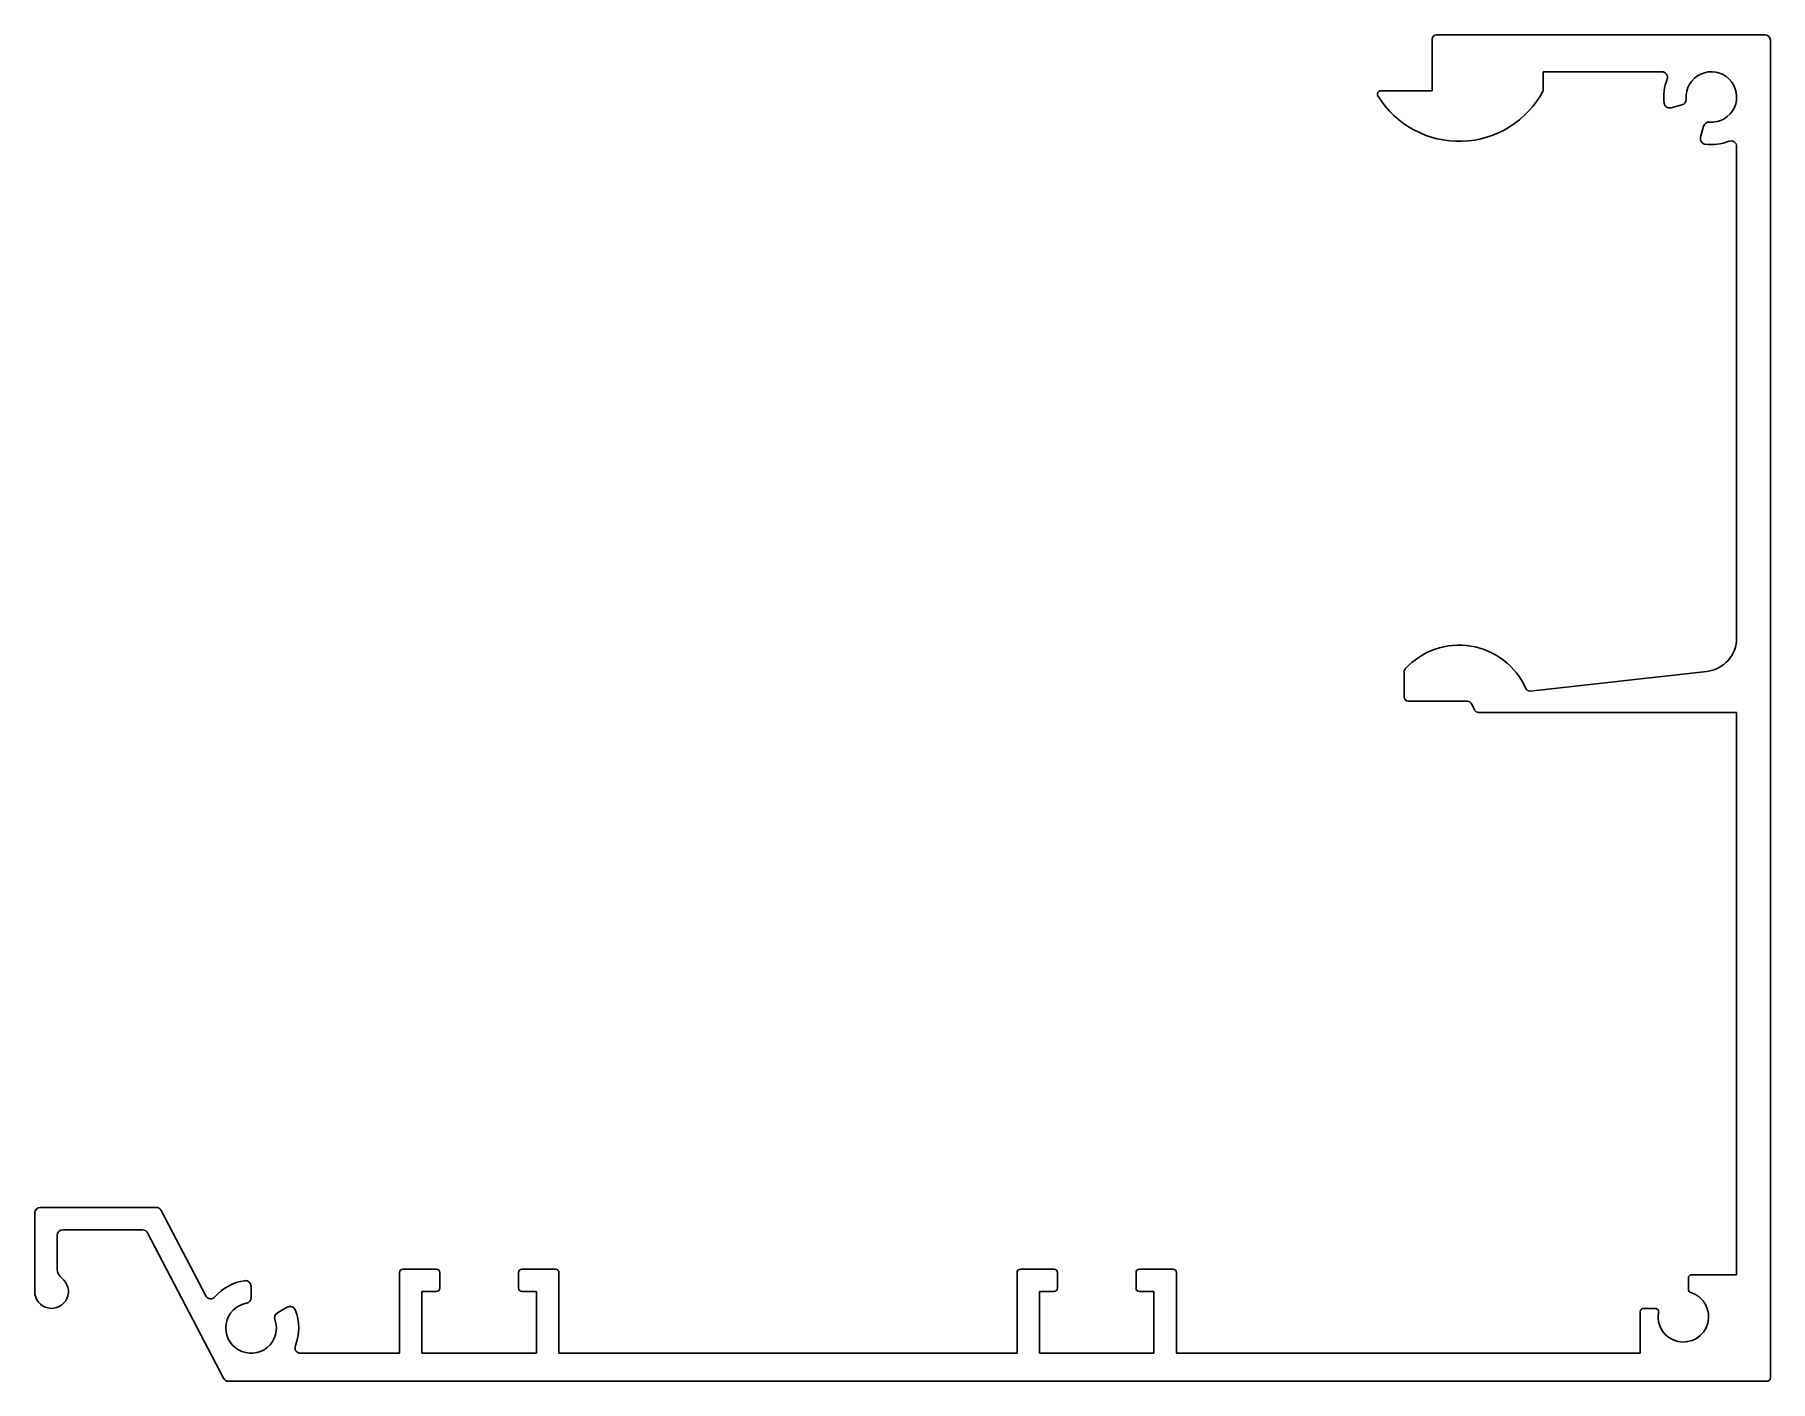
# Model space of a CAD drawing. Extents: x 278 to 433, y 791 to 911.
import ezdxf

# ---------------------------------------------------------------- set-up
doc = ezdxf.new("R2010")
doc.units = 0
doc.layers.get('0').update_dxf_attribs({"linetype": 'CONTINUOUS'})

msp = doc.modelspace()

# ---------------------------------------------------------------- linework, layer by layer
for p, q in [((403.23, 910.55), (432.45, 910.55)), ((402.83, 905.55), (402.83, 910.15)), ((432.95, 910.05), (432.95, 790.85)), ((423.28, 907.25), (412.73, 907.25)), ((412.73, 907.25), (412.73, 905.55)), ((398.25, 905.55), (402.83, 905.55)), ((425.08, 904.3), (424.11, 904.04)), ((427, 902.39), (426.73, 901.41)), ((429.95, 856.79), (429.95, 900.58)), ((400.33, 851.55), (400.33, 853.77)), ((411.57, 852.06), (427.28, 853.81)), ((405.98, 851.15), (400.73, 851.15)), ((406.62, 850.37), (406.34, 850.93)), ((429.95, 850.15), (406.97, 850.15)), ((429.95, 800.05), (429.95, 850.15)), ((278.36, 798.55), (278.36, 805.55)), ((278.86, 806.05), (289.17, 806.05)), ((289.61, 805.78), (293.59, 798.17)), ((280.86, 804.05), (287.96, 804.05)), ((280.36, 800.55), (280.36, 803.55)), ((288.4, 803.78), (295.17, 790.82)), ((310.85, 793.05), (310.85, 800.25)), ((311.15, 800.55), (314.15, 800.55)), ((314.45, 800.25), (314.45, 798.85)), ((321.45, 798.85), (321.45, 800.25)), ((321.75, 800.55), (324.75, 800.55)), ((325.05, 800.25), (325.05, 793.05)), ((365.85, 793.05), (365.85, 800.25)), ((366.15, 800.55), (369.15, 800.55)), ((369.45, 800.25), (369.45, 798.85)), ((376.45, 798.85), (376.45, 800.25)), ((376.75, 800.55), (379.75, 800.55)), ((380.05, 800.25), (380.05, 793.05)), ((425.65, 799.75), (425.65, 798.74)), ((429.95, 800.05), (425.95, 800.05)), ((297.63, 798), (297.63, 799.02)), ((312.85, 798.55), (312.85, 793.05)), ((314.15, 798.55), (312.85, 798.55)), ((323.05, 798.55), (321.75, 798.55)), ((323.05, 793.05), (323.05, 798.55)), ((367.85, 798.55), (367.85, 793.05)), ((369.15, 798.55), (367.85, 798.55)), ((378.05, 798.55), (376.75, 798.55)), ((378.05, 793.05), (378.05, 798.55)), ((299.97, 796.65), (300.84, 797.16)), ((421.35, 796.75), (421.35, 793.05)), ((422.69, 797.05), (421.65, 797.05)), ((302.04, 793.05), (310.85, 793.05)), ((312.85, 793.05), (323.05, 793.05)), ((325.05, 793.05), (365.85, 793.05)), ((367.85, 793.05), (378.05, 793.05)), ((380.05, 793.05), (421.35, 793.05)), ((432.65, 790.55), (295.62, 790.55))]:
    msp.add_line(p, q)
for centre, radius, start, end in [((403.23, 910.15), 0.4, 90, 180), ((432.45, 910.05), 0.5, 0, 90), ((423.28, 906.75), 0.5, 338.3817, 90), ((427.7, 905), 4.25, 158.3817, 187.3377), ((427.7, 905), 2.25, 265.4757, 184.5243), ((398.25, 905.25), 0.3, 90, 211.6272), ((405.23, 909.55), 8.5, 211.6272, 331.9275), ((423.98, 904.52), 0.5, 187.3377, 285), ((424.95, 904.78), 0.5, 285, 4.5243), ((427.22, 901.28), 0.5, 165, 262.6623), ((427.48, 902.26), 0.5, 85.4757, 165), ((427.7, 905), 4.25, 262.6623, 291.6183), ((429.45, 900.58), 0.5, 0, 111.6183), ((426.95, 856.79), 3, 276.3511, 0), ((405.23, 849.65), 6.5, 24.0351, 137.5363), ((400.73, 853.77), 0.4, 137.5363, 180), ((411.53, 852.46), 0.4, 204.0351, 276.3511), ((400.73, 851.55), 0.4, 180, 270), ((405.98, 850.75), 0.4, 26.5651, 90), ((406.97, 850.55), 0.4, 206.5651, 270), ((278.86, 805.55), 0.5, 90, 180), ((289.17, 805.55), 0.5, 27.589, 90), ((280.86, 803.55), 0.5, 90, 180), ((287.96, 803.55), 0.5, 27.589, 90), ((279.86, 798.55), 1.5, 180, 53.1301), ((281.36, 800.55), 1, 180, 233.1301), ((297.63, 795.3), 4.25, 97.6623, 139.2073), ((297.13, 799.02), 0.5, 0, 97.6623), ((311.15, 800.25), 0.3, 90, 180), ((314.15, 800.25), 0.3, 0, 90), ((321.75, 800.25), 0.3, 90, 180), ((324.75, 800.25), 0.3, 360, 90), ((366.15, 800.25), 0.3, 90, 180), ((369.15, 800.25), 0.3, 0, 90), ((376.75, 800.25), 0.3, 90, 180), ((379.75, 800.25), 0.3, 360, 90), ((425.95, 799.75), 0.3, 90, 180), ((294.03, 798.4), 0.5, 207.589, 319.2073), ((297.13, 798), 0.5, 280.4757, 0), ((314.15, 798.85), 0.3, 270, 0), ((321.75, 798.85), 0.3, 180, 270), ((369.15, 798.85), 0.3, 270, 0), ((376.75, 798.85), 0.3, 180, 270), ((425.2, 796.3), 2.25, 169.8358, 72.8954), ((425.95, 798.74), 0.3, 180, 252.8954), ((297.63, 795.3), 2.25, 100.4757, 19.5243), ((300.22, 796.22), 0.5, 120, 199.5243), ((301.09, 796.72), 0.5, 22.3377, 120), ((297.63, 795.3), 4.25, 338.3817, 22.3377), ((421.65, 796.75), 0.3, 90, 180), ((422.69, 796.75), 0.3, 349.8358, 90), ((302.04, 793.55), 0.5, 158.3817, 270), ((295.62, 791.05), 0.5, 207.589, 270), ((432.65, 790.85), 0.3, 270, 0)]:
    msp.add_arc(centre, radius, start, end)

doc.saveas('drawing.dxf')
